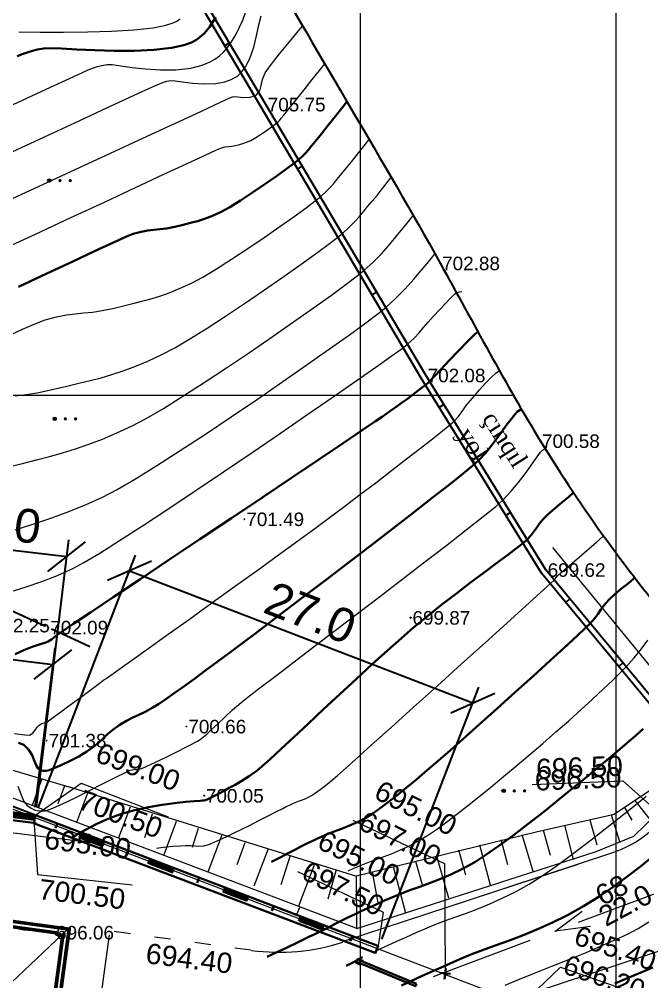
# Model space of a CAD drawing. Header units: feet. Extents: x 3381 to 1374491, y 675186 to 8751562.
# Drawn here: x 688409.2 to 688455.3, y 4376178.3 to 4376249.5 of the extents above; entities that cross this region are included whole.
import ezdxf

# ---------------------------------------------------------------- set-up
doc = ezdxf.new("R2010")
doc.units = ezdxf.units.FT
doc.header["$MEASUREMENT"] = 0
doc.header["$PDMODE"] = 34
doc.header["$PDSIZE"] = 0.01
for name, pattern in [('ACAD_ISO03W100', [30, 12, -18]), ('DASHEDX2', [38.1, 25.4, -12.7]), ('DUZ', [0])]:
    doc.linetypes.add(name, pattern=pattern)
doc.layers.get('0').update_dxf_attribs({"linetype": 'CONTINUOUS'})
doc.layers.get('Defpoints').update_dxf_attribs({"linetype": 'CONTINUOUS'})
for name, color, linetype in [('0_Point_Height', 2, 'CONTINUOUS'), ('0_Point_Point', 7, 'CONTINUOUS'), ('col bitkisi', 7, 'CONTINUOUS'), ('Lep-Stolb', 7, 'CONTINUOUS'), ('Yazilar', 7, 'CONTINUOUS')]:
    doc.layers.add(name, color=color, linetype=linetype)
for name, color, linetype, lineweight in [('ANA HORIZONTAL', 24, 'CONTINUOUS', 30), ('das tikili', 5, 'CONTINUOUS', 0), ('HORIZANTAL', 24, 'CONTINUOUS', 13), ('km setka', 170, 'CONTINUOUS', 15)]:
    doc.layers.add(name, color=color, linetype=linetype, lineweight=lineweight)
doc.styles.get("Standard").update_dxf_attribs({"font": 'arial.ttf', "height": 2.5})
doc.dimstyles.new('ISO-25', dxfattribs={"dimtxt": 2.5, "dimasz": 2.5, "dimexe": 1.25, "dimexo": 0.625, "dimtad": 1, "dimtxsty": 'Standard', "dimblk": 'OBLIQUE', "dimcen": 2.5, "dimadec": 0, "dimazin": 0, "dimtfac": 1, "dimtmove": 0, "dimatfit": 3, "dimldrblk": 'OBLIQUE', "dimfxl": 1, "dimarcsym": 0})
pattern_1 = [(90, (3257.312, 90.9465), (-2.121320343, 2.121320343), [0.5625, -3.680140689]), (45, (3257.312, 90.9465), (-2.1213203436, 2.1213203436), [0.5625, -2.4375]), (135, (3257.312, 90.9465), (-2.1213203436, -2.1213203436), [0.5625, -2.4375])]

# ---------------------------------------------------------------- blocks, each defined once
blk = doc.blocks.new('_Oblique')
at = {"color": 0, "linetype": 'ByBlock', "lineweight": -2}
blk.add_line((-0.5, -0.5), (0.5, 0.5), dxfattribs=at)
blk = doc.blocks.new('*D121')
at = {"color": 0, "lineweight": -2, "transparency": 16777216}
for p, q in [((688371.556, 4376196.061), (688373.028, 4376207.86)), ((688372.873, 4376206.619), (688411.711, 4376201.772)), ((688410.393, 4376191.214), (688411.866, 4376203.013))]:
    blk.add_line(p, q, dxfattribs=at)
at = {"layer": 'Defpoints', "color": 0, "lineweight": 13, "transparency": 16777216}
for p in [(688411.711, 4376201.772), (688371.478, 4376195.441), (688410.316, 4376190.594)]:
    blk.add_point(p, dxfattribs=at)
at = {"color": 0, "lineweight": -2, "transparency": 16777216, "xscale": 2.5, "yscale": 2.5, "zscale": 2.5}
for p, rotation in [((688372.873, 4376206.619), 172.8858841725104), ((688411.711, 4376201.772), 352.8858841725104)]:
    blk.add_blockref('_Oblique', p, dxfattribs=dict(at, rotation=rotation))
at = {"color": 0, "lineweight": 18, "transparency": 16777216, "insert": (688392.528, 4376206.084), "char_height": 2.5, "width": 9.70074, "attachment_point": 5, "rotation": 352.88588}
blk.add_mtext('{\\fArial|b0|i0|c238|p34;39.0}', dxfattribs=at)
blk = doc.blocks.new('*D143')
at = {"color": 0, "lineweight": -2, "transparency": 16777216}
for p, q in [((688401.378, 4376192.349), (688403.749, 4376212.08)), ((688403.6, 4376210.839), (688412.723, 4376209.743)), ((688410.5, 4376191.253), (688412.872, 4376210.984))]:
    blk.add_line(p, q, dxfattribs=at)
at = {"layer": 'Defpoints', "color": 0, "lineweight": 13, "transparency": 16777216}
for p in [(688412.723, 4376209.743), (688401.303, 4376191.728), (688410.426, 4376190.632)]:
    blk.add_point(p, dxfattribs=at)
at = {"color": 0, "lineweight": -2, "transparency": 16777216, "xscale": 2.5, "yscale": 2.5, "zscale": 2.5}
for p, rotation in [((688403.6, 4376210.839), 173.1467360086245), ((688412.723, 4376209.743), 353.1467360086245)]:
    blk.add_blockref('_Oblique', p, dxfattribs=dict(at, rotation=rotation))
at = {"color": 0, "lineweight": 13, "transparency": 16777216, "insert": (688408.388, 4376212.179), "char_height": 2.5, "width": 8.99898, "attachment_point": 5, "rotation": 353.14674}
blk.add_mtext('{\\fArial|b0|i0|c238|p34;9.0}', dxfattribs=at)
blk = doc.blocks.new('*D144')
at = {"color": 0, "lineweight": -2, "transparency": 16777216}
for p, q in [((688410.643, 4376191.226), (688417.813, 4376209.855)), ((688417.364, 4376208.689), (688442.725, 4376198.928)), ((688436.004, 4376181.466), (688443.174, 4376200.095))]:
    blk.add_line(p, q, dxfattribs=at)
at = {"layer": 'Defpoints', "color": 0, "lineweight": 13, "transparency": 16777216}
for p in [(688442.725, 4376198.928), (688410.419, 4376190.643), (688435.78, 4376180.883)]:
    blk.add_point(p, dxfattribs=at)
at = {"color": 0, "lineweight": -2, "transparency": 16777216, "xscale": 2.5, "yscale": 2.5, "zscale": 2.5}
for p, rotation in [((688417.364, 4376208.689), 158.949934295339), ((688442.725, 4376198.928), 338.949934295339)]:
    blk.add_blockref('_Oblique', p, dxfattribs=dict(at, rotation=rotation))
at = {"color": 0, "lineweight": 13, "transparency": 16777216, "insert": (688430.727, 4376205.583), "char_height": 2.5, "attachment_point": 5, "rotation": 338.94993}
blk.add_mtext('{\\fArial|b0|i0|c238|p34;27.0}', dxfattribs=at)

msp = doc.modelspace()

# ---------------------------------------------------------------- hatches: boundary and pattern name
at = {"lineweight": 25}
h = msp.add_hatch(dxfattribs=at)
h.set_pattern_fill('GRASS', color=3, scale=3)
h.set_pattern_definition(pattern_1)
h.paths.add_polyline_path([(688371.28, 4376194.027), (688413.333, 4376189.115), (688376.066, 4376203.377)])
h = msp.add_hatch(dxfattribs=at)
h.set_pattern_fill('GRASS', color=3, scale=3)
h.set_pattern_definition(pattern_1)
edge = h.paths.add_edge_path()
edge.add_line((688370.972, 4376192.883), (688367.226, 4376165.768))
edge.add_line((688367.226, 4376165.768), (688359.104, 4376166.921))
edge.add_line((688359.104, 4376166.921), (688358.29, 4376161.279))
edge.add_line((688358.29, 4376161.279), (688362.942, 4376160.608))
edge.add_line((688362.942, 4376160.608), (688362.215, 4376155.225))
edge.add_line((688362.215, 4376155.225), (688353.842, 4376156.356))
edge.add_line((688353.842, 4376156.356), (688351.701, 4376140.499))
edge.add_line((688351.701, 4376140.499), (688359.028, 4376139.51))
edge.add_line((688359.028, 4376139.51), (688358.806, 4376137.856))
edge.add_line((688358.806, 4376137.856), (688358.641, 4376136.621))
edge.add_line((688358.641, 4376136.621), (688357.393, 4376127.305))
edge.add_line((688357.393, 4376127.305), (688368.113, 4376125.761))
edge.add_line((688368.113, 4376125.761), (688394.743, 4376122.168))
edge.add_line((688394.743, 4376122.168), (688395.155, 4376125.278))
edge.add_line((688395.155, 4376125.278), (688409.007, 4376123.44))
edge.add_line((688409.007, 4376123.44), (688408.727, 4376121.332))
edge.add_line((688408.727, 4376121.332), (688414.083, 4376120.622))
edge.add_line((688414.083, 4376120.622), (688414.377, 4376122.798))
edge.add_line((688414.377, 4376122.798), (688413.97, 4376122.781))
edge.add_line((688413.97, 4376122.781), (688414.32, 4376125.417))
edge.add_arc((688424.582, 4376125.239), 10.263, 114.23947, 179.00955, ccw=False)
edge.add_line((688420.368, 4376134.598), (688421.162, 4376134.291))
edge.add_line((688421.162, 4376134.291), (688420.81, 4376131.194))
edge.add_line((688420.81, 4376131.194), (688424.134, 4376130.754))
edge.add_line((688424.134, 4376130.754), (688424.539, 4376133.816))
edge.add_line((688424.539, 4376133.816), (688427.07, 4376133.481))
edge.add_line((688427.07, 4376133.481), (688426.677, 4376130.407))
edge.add_line((688426.677, 4376130.407), (688429.987, 4376129.881))
edge.add_line((688429.987, 4376129.881), (688430.614, 4376133.375))
edge.add_line((688430.614, 4376133.375), (688420.865, 4376134.802))
edge.add_arc((688424.412, 4376125.452), 10, 87.49935, 110.7786, ccw=False)
edge.add_line((688424.849, 4376135.442), (688438.494, 4376133.599))
edge.add_line((688438.494, 4376133.599), (688439.147, 4376140.979))
edge.add_line((688439.147, 4376140.979), (688431.877, 4376141.985))
edge.add_line((688431.877, 4376141.985), (688434.289, 4376160.605))
edge.add_line((688434.289, 4376160.605), (688435.87, 4376160.814))
edge.add_line((688435.87, 4376160.814), (688435.274, 4376155.725))
edge.add_line((688435.274, 4376155.725), (688440.454, 4376155.015))
edge.add_line((688440.454, 4376155.015), (688440.103, 4376152.454))
edge.add_line((688440.103, 4376152.454), (688435, 4376153.153))
edge.add_line((688435, 4376153.153), (688434.389, 4376147.785))
edge.add_line((688434.389, 4376147.785), (688439.478, 4376147.068))
edge.add_line((688439.478, 4376147.068), (688439.698, 4376147.068))
edge.add_line((688439.698, 4376147.068), (688440.947, 4376155.512))
edge.add_line((688440.947, 4376155.512), (688441.648, 4376160.251))
edge.add_line((688441.648, 4376160.251), (688436.056, 4376161.23))
edge.add_line((688436.056, 4376161.23), (688434.389, 4376160.836))
edge.add_line((688434.389, 4376160.836), (688434.389, 4376161.792))
edge.add_arc((688437.47, 4376161.114), 3.155, 95.46152, 167.5925, ccw=False)
edge.add_line((688437.17, 4376164.255), (688450.499, 4376162.448))
edge.add_line((688450.499, 4376162.448), (688451.241, 4376167.695))
edge.add_line((688451.241, 4376167.695), (688437.876, 4376169.492))
edge.add_arc((688445.551, 4376167.813), 7.856, 132.71876, 167.65465, ccw=False)
edge.add_line((688440.221, 4376173.584), (688447.845, 4376170.651))
edge.add_line((688447.845, 4376170.651), (688449.599, 4376175.235))
edge.add_line((688449.599, 4376175.235), (688456.71, 4376172.514))
edge.add_line((688456.71, 4376172.514), (688433.781, 4376114.475))
edge.add_line((688433.781, 4376114.475), (688424.852, 4376091.873))
edge.add_line((688424.852, 4376091.873), (688333.257, 4376119.75))
edge.add_line((688333.257, 4376119.75), (688358.491, 4376169.045))
edge.add_line((688358.491, 4376169.045), (688370.795, 4376193.079))
edge.add_line((688370.795, 4376193.079), (688371.065, 4376193.572))
edge.add_line((688371.065, 4376193.572), (688370.972, 4376192.883))
at = {"lineweight": 30}
h = msp.add_hatch(dxfattribs=at)
h.set_pattern_fill('ANSI31', color=256, scale=0.3)
h.set_pattern_definition([(45, (3282.90083, 87.776032), (-0.0265165042945, 0.0265165042945), [])])
edge = h.paths.add_edge_path()
edge.add_line((688408.563, 4376190.879), (688410.358, 4376190.654))
edge.add_line((688410.358, 4376190.654), (688410.309, 4376190.267))
edge.add_line((688410.309, 4376190.267), (688408.519, 4376190.491))
edge.add_line((688408.519, 4376190.491), (688408.561, 4376190.869))
h = msp.add_hatch(dxfattribs=at)
h.set_pattern_fill('ANSI31', color=256, scale=0.3)
h.set_pattern_definition([(45, (3257.312002, 90.94647), (-0.0265165042945, 0.0265165042945), [])])
h.paths.add_polyline_path([(688413.662, 4376188.99), (688413.811, 4376189.358), (688415.49, 4376188.715), (688415.341, 4376188.347)])
h = msp.add_hatch(dxfattribs=at)
h.set_pattern_fill('ANSI31', color=256, scale=0.3)
h.set_pattern_definition([(45, (3262.428265, 88.988394), (-0.0265165042945, 0.0265165042945), [])])
h.paths.add_polyline_path([(688418.778, 4376187.031), (688418.927, 4376187.4), (688420.606, 4376186.757), (688420.457, 4376186.389)])
h = msp.add_hatch(dxfattribs=at)
h.set_pattern_fill('ANSI31', color=256, scale=0.3)
h.set_pattern_definition([(45, (3267.94165, 86.878332), (-0.0265165042945, 0.0265165042945), [])])
h.paths.add_polyline_path([(688424.292, 4376184.921), (688424.44, 4376185.29), (688426.119, 4376184.647), (688425.971, 4376184.279)])
h = msp.add_hatch(dxfattribs=at)
h.set_pattern_fill('ANSI31', color=256, scale=0.3)
h.set_pattern_definition([(45, (3273.51275, 84.746183), (-0.0265165042945, 0.0265165042945), [])])
h.paths.add_polyline_path([(688429.863, 4376182.789), (688430.012, 4376183.157), (688431.691, 4376182.515), (688431.542, 4376182.147)])
at = {"layer": 'col bitkisi', "ltscale": 1.5}
h = msp.add_hatch(color=256, dxfattribs=at)
edge = h.paths.add_edge_path()
edge.add_arc((688411.442, 4376237.541), 0.125, 0, 360)
h = msp.add_hatch(color=256, dxfattribs=at)
edge = h.paths.add_edge_path()
edge.add_arc((688412.225, 4376237.541), 0.125, 0, 360)
h = msp.add_hatch(color=256, dxfattribs=at)
edge = h.paths.add_edge_path()
edge.add_arc((688412.983, 4376237.541), 0.125, 0, 360)
h = msp.add_hatch(color=256, dxfattribs=at)
edge = h.paths.add_edge_path()
edge.add_arc((688411.837, 4376219.929), 0.125, 0, 360)
h = msp.add_hatch(color=256, dxfattribs=at)
edge = h.paths.add_edge_path()
edge.add_arc((688412.619, 4376219.929), 0.125, 0, 360)
h = msp.add_hatch(color=256, dxfattribs=at)
edge = h.paths.add_edge_path()
edge.add_arc((688413.378, 4376219.929), 0.125, 0, 360)
h = msp.add_hatch(color=256, dxfattribs=at)
edge = h.paths.add_edge_path()
edge.add_arc((688445.003, 4376192.427), 0.125, 0, 360)
h = msp.add_hatch(color=256, dxfattribs=at)
edge = h.paths.add_edge_path()
edge.add_arc((688445.785, 4376192.427), 0.125, 0, 360)
h = msp.add_hatch(color=256, dxfattribs=at)
edge = h.paths.add_edge_path()
edge.add_arc((688446.544, 4376192.427), 0.125, 0, 360)

# ---------------------------------------------------------------- linework, layer by layer
at = {"linetype": 'Continuous'}
for p, q in [((688424.746, 4376247.724), (688424.412, 4376247.503)), ((688430.118, 4376238.628), (688429.785, 4376238.407)), ((688435.614, 4376229.308), (688435.28, 4376229.087)), ((688440.571, 4376221), (688440.238, 4376220.779)), ((688445.504, 4376213), (688445.171, 4376212.779)), ((688449.89, 4376206.622), (688449.586, 4376206.362)), ((688453.809, 4376201.889), (688453.504, 4376201.63))]:
    msp.add_line(p, q, dxfattribs=at)
at = {"color": 8, "lineweight": 18}
msp.add_line((688372.18, 4376193.917, 686.5), (688415.555, 4376188.478, -687.5), dxfattribs=at)
at = {"color": 7, "lineweight": 18}
msp.add_line((688450.483, 4376186.998, 374.953), (688433.07, 4376181.263, 374.953), dxfattribs=at)
at = {"color": 7, "linetype": 'ACAD_ISO03W100', "lineweight": 18, "ltscale": 0.1}
msp.add_line((688426.344, 4376180.647, 374.953), (688415.619, 4376182.12, 374.953), dxfattribs=at)
at = {"color": 7, "lineweight": 30}
msp.add_line((688435.739, 4376180.968, 798.542), (688435.521, 4376180.409, 798.542), dxfattribs=at)
at = {"color": 51, "lineweight": 13, "true_color": 0xf8f6b0}
msp.add_lwpolyline([(688453.292, 4376336.236), (688453.292, 4376044.325)], dxfattribs=at)
at = {"linetype": 'Continuous', "elevation": 697.485}
for points in [[(688456.706, 4376198.389), (688448.115, 4376208.766), (688439.247, 4376223.147), (688427.438, 4376243.173), (688417.416, 4376260.115), (688406.289, 4376278.251), (688393.944, 4376298.798)], [(688456.426, 4376198.1), (688447.789, 4376208.533), (688438.905, 4376222.941), (688427.094, 4376242.97), (688417.074, 4376259.909), (688405.947, 4376278.044), (688393.601, 4376298.592)]]:
    msp.add_lwpolyline(points, dxfattribs=at)
at = {"color": 7, "lineweight": 18}
for points, elevation in [([(688448.603, 4376210.419), (688456.732, 4376200.519, -0.527044), (688453.052, 4376187.844), (688440.132, 4376183.589)], 374.953), ([(688488.284, 4376162.772), (688474.405, 4376179.739, 0.310246), (688463.537, 4376182.906), (688443.263, 4376176.23, 0.287294), (688437.836, 4376169.697), (688437.809, 4376169.496)], 690.5)]:
    msp.add_lwpolyline(points, format="xyb", dxfattribs=dict(at, elevation=elevation))
at = {"color": 7, "lineweight": 25}
msp.add_lwpolyline([(688444.855, 4376177.475), (688457.23, 4376172.739), (688425.088, 4376091.379), (688332.683, 4376119.503), (688375.874, 4376203.875), (688435.714, 4376180.976)], dxfattribs=at)
at = {"color": 1, "lineweight": 0}
msp.add_lwpolyline([(688332.97, 4376119.628), (688375.97, 4376203.628), (688456.97, 4376172.628), (688424.97, 4376091.628)], close=True, dxfattribs=at)
at = {"color": 7, "lineweight": 18}
for points in [[(688375.972, 4376203.671), (688412.884, 4376192.72)], [(688434.158, 4376182.257), (688383.786, 4376201.35)], [(688434.108, 4376186.137), (688447.413, 4376189.405), (688453.169, 4376190.716), (688455.843, 4376192.498), (688457.329, 4376199.759)], [(688434.158, 4376182.257), (688451.845, 4376187.938), (688454.614, 4376189.07), (688456.394, 4376190.813), (688457.494, 4376192.565), (688457.889, 4376194.164), (688457.961, 4376195.619), (688457.329, 4376199.759)], [(688410.881, 4376193.33), (688410.16, 4376191.359)], [(688410.368, 4376190.615), (688413.784, 4376192.999), (688420.214, 4376190.518)], [(688412.562, 4376192.805), (688412.071, 4376191.475)], [(688412.839, 4376192.751), (688434.123, 4376186.134)], [(688447.113, 4376192.907), (688453.799, 4376193.182), (688461.244, 4376186.569)], [(688414.264, 4376192.261), (688413.458, 4376190.08)], [(688415.888, 4376191.766), (688415.421, 4376190.514)], [(688454.683, 4376191.711), (688455.805, 4376190.321)], [(688417.416, 4376191.224), (688416.557, 4376188.965)], [(688419.027, 4376190.715), (688418.481, 4376188.96)], [(688452.93, 4376190.664), (688453.575, 4376188.61)], [(688453.935, 4376191.193), (688454.475, 4376190.259)], [(688410.293, 4376190.285), (688410.574, 4376186.252), (688417.553, 4376185.485)], [(688420.799, 4376190.154), (688419.904, 4376187.706)], [(688433.857, 4376190.254), (688440.64, 4376187.067), (688440.678, 4376178.995)], [(688449.486, 4376189.903), (688450.126, 4376187.35)], [(688451.37, 4376190.28), (688451.88, 4376188.448)], [(688422.423, 4376189.659), (688421.995, 4376188.24)], [(688424.214, 4376189.223), (688423.155, 4376186.428)], [(688446.34, 4376189.208), (688447.181, 4376186.432)], [(688447.926, 4376189.519), (688448.436, 4376187.687)], [(688425.887, 4376188.592), (688425.28, 4376186.959)], [(688443.227, 4376188.447), (688444.012, 4376185.48)], [(688444.78, 4376188.824), (688445.29, 4376186.992)], [(688427.597, 4376188.153), (688426.551, 4376185.394)], [(688441.667, 4376188.063), (688442.177, 4376186.23)], [(688429.221, 4376187.658), (688428.549, 4376185.496)], [(688431.049, 4376187.09), (688429.838, 4376183.895)], [(688438.488, 4376187.236), (688438.998, 4376185.403)], [(688440.048, 4376187.619), (688440.924, 4376184.528)], [(688429.761, 4376186.463), (688436.11, 4376183.456), (688435.742, 4376180.975)], [(688432.627, 4376186.599), (688432.001, 4376184.432)], [(688435.278, 4376186.448), (688435.698, 4376184.163)], [(688436.838, 4376186.832), (688437.742, 4376183.42)], [(688434.158, 4376182.257), (688434.123, 4376186.134)], [(688429.678, 4376183.203), (688429.952, 4376183.803)], [(688400.358, 4376178.399), (688407.689, 4376177.388), (688412.854, 4376182.267)], [(688445.788, 4376176.113), (688449.204, 4376179.388), (688455.148, 4376177.332)]]:
    msp.add_lwpolyline(points, dxfattribs=at)
at = {"color": 7, "lineweight": 30, "elevation": 701.242}
for points in [[(688371.519, 4376195.47), (688410.415, 4376190.644)], [(688371.785, 4376194.831), (688410.465, 4376190.045)], [(688410.415, 4376190.644), (688435.714, 4376180.976)]]:
    msp.add_lwpolyline(points, dxfattribs=at)
at = {"color": 7, "lineweight": 30}
for points in [[(688410.347, 4376190.658), (688410.315, 4376190.273)], [(688410.281, 4376190.051), (688435.521, 4376180.451)], [(688410.378, 4376190.56), (688410.346, 4376190.175)], [(688412.053, 4376190.037), (688411.903, 4376189.665)], [(688413.812, 4376189.361), (688413.659, 4376188.981)], [(688413.662, 4376188.99), (688413.811, 4376189.358), (688415.49, 4376188.715), (688415.341, 4376188.347), (688413.662, 4376188.99)], [(688413.844, 4376189.263), (688413.69, 4376188.883)], [(688415.477, 4376188.685), (688415.327, 4376188.312)], [(688417.237, 4376188.009), (688417.083, 4376187.628)], [(688418.888, 4376187.409), (688418.738, 4376187.036)], [(688420.648, 4376186.733), (688420.494, 4376186.353)], [(688422.517, 4376186.017), (688422.367, 4376185.644)], [(688424.434, 4376185.3), (688424.28, 4376184.92)], [(688426.125, 4376184.648), (688425.974, 4376184.276)], [(688428.017, 4376183.921), (688427.876, 4376183.551)], [(688430.01, 4376183.161), (688429.86, 4376182.789)], [(688431.7, 4376182.519), (688431.546, 4376182.139)], [(688433.801, 4376181.699), (688433.651, 4376181.327)], [(688440.74, 4376179.288), (688440.633, 4376178.508)], [(688440.286, 4376178.989), (688441.081, 4376178.898)]]:
    msp.add_lwpolyline(points, dxfattribs=at)
at = {"color": 7, "linetype": 'DASHEDX2', "lineweight": 18, "ltscale": 0.3}
msp.add_lwpolyline([(688468.346, 4376189.389), (688425.628, 4376173.38)], dxfattribs=at)
at = {"color": 7, "lineweight": 50}
msp.add_lwpolyline([(688386.078, 4376187.092), (688386.132, 4376187.488), (688387.367, 4376187.32), (688387.15, 4376185.735), (688412.911, 4376182.217), (688412.045, 4376175.875), (688411.649, 4376175.93), (688411.541, 4376175.137), (688411.143, 4376175.181), (688411.32, 4376176.479), (688411.716, 4376176.425), (688412.447, 4376181.775), (688411.952, 4376181.843), (688411.965, 4376181.942), (688386.7, 4376185.392), (688386.903, 4376186.879), (688386.804, 4376186.892), (688386.817, 4376186.991), (688386.078, 4376187.092)], dxfattribs=at)
at = {"color": 7, "lineweight": 18, "elevation": 697}
for points in [[(688448.78, 4376182.046), (688450.795, 4376183.537)], [(688448.819, 4376182.072), (688451.423, 4376182.433)]]:
    msp.add_lwpolyline(points, dxfattribs=at)
at = {"color": 7, "lineweight": 18}
msp.add_lwpolyline([(688369.972, 4376140.653), (688404.557, 4376135.825, 0.415088), (688410.202, 4376140.1), (688415.895, 4376181.791)], format="xyb", dxfattribs=at)
at = {"color": 7, "linetype": 'DUZ', "lineweight": 30}
msp.add_lwpolyline([(688434.57, 4376179.805), (688434.598, 4376179.873), (688434.239, 4376180.021), (688434.116, 4376179.722), (688434.475, 4376179.575), (688434.501, 4376179.639)], dxfattribs=at)
msp.add_lwpolyline([(688438.556, 4376178.161), (688438.487, 4376177.993), (688434.33, 4376179.717), (688434.399, 4376179.885)], close=True, dxfattribs=at)
at = {"color": 51, "lineweight": 13, "true_color": 0xf8f6b0}
msp.add_circle((688448.805, 4376201.629), 699.09, dxfattribs=at)
at = {"color": 7, "lineweight": 18}
msp.add_arc((688428.417, 4376195.5, 374.953), 15, 262.20897, 288.2269, dxfattribs=at)
at = {"linetype": 'Continuous'}
msp.add_open_spline([(688384.942, 4376325.598), (688386.763, 4376322.128), (688393.069, 4376310.11), (688402.966, 4376292.128), (688416.961, 4376272.864), (688427.732, 4376252.666), (688438.695, 4376234.78), (688447.823, 4376217.377), (688461.238, 4376198.856), (688477.838, 4376184.567), (688489.373, 4376169.73), (688497.303, 4376159.248), (688508.621, 4376147.329), (688516.87, 4376136.637), (688521.314, 4376130.877)], degree=3, knots=[0, 0, 0, 0, 11.75951, 40.72321, 61.46233, 83.054979, 109.290717, 124.392744, 141.962718, 177.533008, 189.558821, 198.276488, 216.955448, 238.768866, 238.768866, 238.768866, 238.768866], dxfattribs=at)
at = {"layer": '0_Point_Point'}
for p in [(688427.438, 4376243.173, 705.752), (688440.319, 4376231.431, 702.877), (688439.247, 4376223.147, 702.08), (688447.695, 4376218.292, 700.584), (688425.853, 4376212.518, 701.493), (688448.115, 4376208.766, 699.617), (688438.129, 4376205.231, 699.872), (688411.374, 4376204.511, 702.087), (688421.572, 4376197.195, 700.658), (688411.252, 4376196.154, 701.383), (688417.503, 4376194.43, 700.574), (688422.87, 4376192.077, 700.055), (688411.808, 4376181.958)]:
    msp.add_point(p, dxfattribs=at)
at = {"layer": 'ANA HORIZONTAL', "color": 32, "lineweight": 30}
for points, elevation in [([(688409.063, 4376246.75), (688409.508, 4376246.914), (688409.865, 4376247.04), (688410.195, 4376247.141), (688410.562, 4376247.228), (688411.025, 4376247.316), (688411.501, 4376247.33), (688412.341, 4376247.296), (688413.464, 4376247.237), (688414.789, 4376247.174), (688416.234, 4376247.132), (688417.717, 4376247.132), (688419.157, 4376247.197), (688420.473, 4376247.35), (688421.381, 4376247.552), (688421.951, 4376247.756), (688422.268, 4376247.921), (688422.406, 4376248.012), (688422.566, 4376248.135), (688422.868, 4376248.411), (688423.278, 4376248.889), (688423.748, 4376249.62)], 707.5), ([(688409.154, 4376229.682), (688411.25, 4376230.671), (688413.164, 4376231.571), (688414.827, 4376232.349), (688416.172, 4376232.97), (688417.133, 4376233.401), (688417.643, 4376233.605), (688418.23, 4376233.761), (688418.719, 4376233.848), (688419.161, 4376233.897), (688419.604, 4376233.94), (688420.101, 4376234.008), (688420.7, 4376234.134), (688421.319, 4376234.281), (688421.867, 4376234.412), (688422.385, 4376234.55), (688422.91, 4376234.718), (688423.483, 4376234.941), (688424.142, 4376235.24), (688424.779, 4376235.587), (688425.573, 4376236.075), (688426.455, 4376236.651), (688427.36, 4376237.265), (688428.219, 4376237.866), (688428.967, 4376238.401), (688429.535, 4376238.82), (688429.857, 4376239.072), (688430.146, 4376239.336), (688430.356, 4376239.561), (688430.554, 4376239.798), (688430.807, 4376240.102), (688431.101, 4376240.457), (688431.535, 4376240.996), (688432.046, 4376241.637), (688432.571, 4376242.3), (688433.048, 4376242.902), (688433.414, 4376243.362)], 705), ([(688408.912, 4376202.542), (688409.551, 4376202.838), (688410.162, 4376203.07), (688410.698, 4376203.247), (688411.112, 4376203.38), (688411.359, 4376203.478), (688411.59, 4376203.628), (688411.762, 4376203.767), (688411.982, 4376203.936), (688412.325, 4376204.167), (688413.188, 4376204.747), (688414.493, 4376205.623), (688416.161, 4376206.742), (688418.114, 4376208.052), (688420.273, 4376209.5), (688422.56, 4376211.033), (688424.896, 4376212.6), (688427.201, 4376214.147), (688429.399, 4376215.622), (688431.41, 4376216.972), (688433.156, 4376218.144), (688434.557, 4376219.087), (688435.536, 4376219.747), (688436.014, 4376220.072), (688436.578, 4376220.468), (688437.071, 4376220.819), (688437.505, 4376221.134), (688437.895, 4376221.421), (688438.253, 4376221.687), (688438.687, 4376222.015), (688439.086, 4376222.321), (688439.388, 4376222.558), (688439.535, 4376222.68), (688439.619, 4376222.782), (688439.699, 4376222.888), (688439.891, 4376223.095), (688440.348, 4376223.584), (688440.97, 4376224.244), (688441.66, 4376224.966), (688442.318, 4376225.641), (688442.844, 4376226.157), (688443.096, 4376226.369)], 702), ([(688409.152, 4376195.981), (688409.562, 4376195.841), (688409.913, 4376195.493), (688410.166, 4376195.064), (688410.348, 4376194.632), (688410.487, 4376194.277), (688410.608, 4376194.078), (688410.795, 4376193.957), (688410.98, 4376193.903), (688411.203, 4376193.901), (688411.436, 4376193.964), (688411.844, 4376194.121), (688412.375, 4376194.355), (688412.981, 4376194.647), (688413.61, 4376194.981), (688414.212, 4376195.338), (688414.712, 4376195.686), (688415.103, 4376196.012), (688415.437, 4376196.325), (688415.762, 4376196.635), (688416.128, 4376196.951), (688416.587, 4376197.283), (688417.146, 4376197.619), (688417.613, 4376197.849), (688418.052, 4376198.04), (688418.526, 4376198.262), (688419.096, 4376198.584), (688419.51, 4376198.85), (688420.035, 4376199.206), (688420.658, 4376199.643), (688421.369, 4376200.151), (688422.155, 4376200.722), (688423.005, 4376201.344), (688423.907, 4376202.011), (688424.851, 4376202.711), (688425.823, 4376203.437), (688426.605, 4376204.024), (688427.652, 4376204.815), (688428.917, 4376205.775), (688430.35, 4376206.865), (688431.902, 4376208.049), (688433.524, 4376209.29), (688435.167, 4376210.551), (688436.781, 4376211.795), (688438.319, 4376212.986), (688439.731, 4376214.085), (688440.967, 4376215.058), (688441.98, 4376215.866), (688442.719, 4376216.473), (688443.136, 4376216.841), (688443.658, 4376217.4), (688444.111, 4376217.952), (688444.501, 4376218.476), (688444.833, 4376218.948), (688445.113, 4376219.344), (688445.346, 4376219.642), (688445.607, 4376219.967), (688445.808, 4376220.232), (688446.031, 4376220.461), (688446.314, 4376220.647)], 701), ([(688413.043, 4376188.948), (688413.322, 4376189.108), (688414.101, 4376189.548), (688414.944, 4376189.989), (688415.838, 4376190.397), (688416.772, 4376190.739), (688417.755, 4376191.009), (688418.769, 4376191.226), (688419.766, 4376191.396), (688420.694, 4376191.523), (688421.505, 4376191.613), (688422.149, 4376191.672), (688422.575, 4376191.703), (688422.734, 4376191.713), (688422.802, 4376191.711), (688422.869, 4376191.711), (688422.963, 4376191.747), (688423.091, 4376191.804), (688423.24, 4376191.875), (688423.542, 4376192.021), (688423.934, 4376192.22), (688424.352, 4376192.444), (688424.719, 4376192.644), (688425.156, 4376192.882), (688425.653, 4376193.169), (688426.2, 4376193.516), (688426.788, 4376193.933), (688427.164, 4376194.247), (688427.764, 4376194.785), (688428.553, 4376195.512), (688429.496, 4376196.391), (688430.557, 4376197.384), (688431.702, 4376198.457), (688432.895, 4376199.572), (688434.101, 4376200.693), (688435.285, 4376201.784), (688436.411, 4376202.808), (688437.444, 4376203.728), (688438.35, 4376204.509), (688439.374, 4376205.354), (688440.437, 4376206.199), (688441.509, 4376207.029), (688442.559, 4376207.827), (688443.558, 4376208.576), (688444.475, 4376209.259), (688445.282, 4376209.86), (688445.947, 4376210.362), (688446.442, 4376210.749), (688446.736, 4376211.002), (688447.041, 4376211.335), (688447.256, 4376211.625), (688447.441, 4376211.901), (688447.653, 4376212.196), (688447.949, 4376212.539), (688448.325, 4376212.902), (688448.81, 4376213.328), (688449.328, 4376213.766), (688449.805, 4376214.165), (688450.164, 4376214.474)], 700), ([(688427.842, 4376187.189), (688428.489, 4376187.514), (688429.085, 4376187.824), (688429.613, 4376188.104), (688430.071, 4376188.344), (688430.456, 4376188.538), (688430.899, 4376188.748), (688431.246, 4376188.907), (688431.595, 4376189.061), (688432.043, 4376189.258), (688432.415, 4376189.408), (688432.822, 4376189.555), (688433.266, 4376189.716), (688433.746, 4376189.907), (688434.262, 4376190.144), (688434.816, 4376190.444), (688435.326, 4376190.764), (688435.876, 4376191.148), (688436.47, 4376191.593), (688437.112, 4376192.097), (688437.805, 4376192.659), (688438.554, 4376193.278), (688439.361, 4376193.951), (688439.995, 4376194.493), (688440.884, 4376195.272), (688441.971, 4376196.234), (688443.2, 4376197.331), (688444.515, 4376198.51), (688445.859, 4376199.721), (688447.176, 4376200.913), (688448.411, 4376202.036), (688449.506, 4376203.037), (688450.405, 4376203.866), (688451.053, 4376204.473), (688451.393, 4376204.807), (688451.728, 4376205.195), (688451.97, 4376205.526), (688452.182, 4376205.837), (688452.425, 4376206.167), (688452.761, 4376206.554), (688453.212, 4376206.977), (688453.713, 4376207.383), (688454.198, 4376207.762), (688454.601, 4376208.106), (688454.677, 4376208.195)], 699), ([(688427.527, 4376180.165), (688427.926, 4376180.347), (688428.965, 4376180.834), (688429.879, 4376181.273), (688430.613, 4376181.629), (688431.11, 4376181.866), (688431.67, 4376182.135), (688432.109, 4376182.361), (688432.506, 4376182.574), (688432.943, 4376182.803), (688433.5, 4376183.079), (688434.02, 4376183.326), (688434.523, 4376183.56), (688435.036, 4376183.794), (688435.587, 4376184.041), (688436.201, 4376184.314), (688436.907, 4376184.625), (688437.498, 4376184.868), (688438.132, 4376185.103), (688438.81, 4376185.345), (688439.531, 4376185.608), (688440.296, 4376185.908), (688441.106, 4376186.258), (688441.961, 4376186.675), (688442.86, 4376187.171), (688443.681, 4376187.69), (688444.639, 4376188.358), (688445.698, 4376189.137), (688446.816, 4376189.993), (688447.957, 4376190.889), (688449.08, 4376191.788), (688450.146, 4376192.655), (688451.117, 4376193.453), (688451.953, 4376194.146), (688452.616, 4376194.699), (688453.386, 4376195.346), (688454.09, 4376195.947), (688454.731, 4376196.506), (688455.31, 4376197.026)], 698), ([(688437.452, 4376178.045), (688438.136, 4376178.359), (688438.936, 4376178.724), (688439.826, 4376179.127), (688440.78, 4376179.554), (688441.77, 4376179.992), (688442.579, 4376180.328), (688443.449, 4376180.657), (688444.376, 4376180.993), (688445.355, 4376181.349), (688446.383, 4376181.739), (688447.456, 4376182.176), (688448.57, 4376182.672), (688449.721, 4376183.242), (688450.904, 4376183.898), (688451.985, 4376184.569), (688453.057, 4376185.301), (688454.106, 4376186.069), (688455.113, 4376186.849), (688456.062, 4376187.617)], 697), ([(688453.205, 4376178.182), (688454.662, 4376178.801), (688456.009, 4376179.374)], 696)]:
    msp.add_lwpolyline(points, dxfattribs=dict(at, elevation=elevation))
at = {"layer": 'ANA HORIZONTAL', "color": 16, "lineweight": 30, "elevation": 697.5}
msp.add_lwpolyline([(688433.361, 4376179.5), (688433.561, 4376179.596), (688433.912, 4376179.776), (688434.229, 4376179.946), (688434.578, 4376180.13)], dxfattribs=at)
at = {"layer": 'col bitkisi', "lineweight": 13, "ltscale": 1.5}
for centre in [(688411.442, 4376237.541), (688411.837, 4376219.929), (688445.003, 4376192.427)]:
    msp.add_circle(centre, 0.125, dxfattribs=at)
at = {"layer": 'das tikili', "color": 32, "lineweight": 9}
msp.add_lwpolyline([(688385.514, 4376185.996), (688411.776, 4376181.978)], dxfattribs=at)
at = {"layer": 'HORIZANTAL', "color": 32, "linetype": 'Continuous', "lineweight": 13}
for points, elevation in [([(688407.736, 4376242.692), (688409.771, 4376243.635), (688411.533, 4376244.452), (688412.936, 4376245.1), (688413.894, 4376245.539), (688414.319, 4376245.727), (688414.705, 4376245.869), (688415.009, 4376245.972), (688415.319, 4376246.053), (688415.72, 4376246.131), (688416.084, 4376246.118), (688416.716, 4376246.032), (688417.559, 4376245.911), (688418.555, 4376245.794), (688419.648, 4376245.72), (688420.781, 4376245.728), (688421.896, 4376245.856), (688422.737, 4376246.071), (688423.319, 4376246.311), (688423.677, 4376246.513), (688423.845, 4376246.628), (688424.007, 4376246.753), (688424.315, 4376247.036), (688424.736, 4376247.534), (688425.226, 4376248.306), (688425.732, 4376249.388), (688426.13, 4376250.526)], 707), ([(688408.702, 4376239.67), (688411.094, 4376240.777), (688413.328, 4376241.812), (688415.33, 4376242.741), (688417.028, 4376243.529), (688418.349, 4376244.142), (688419.223, 4376244.545), (688419.575, 4376244.704), (688419.87, 4376244.811), (688420.109, 4376244.884), (688420.415, 4376244.946), (688420.726, 4376244.927), (688421.287, 4376244.846), (688422.025, 4376244.753), (688422.866, 4376244.697), (688423.738, 4376244.727), (688424.409, 4376244.847), (688424.873, 4376245.008), (688425.154, 4376245.156), (688425.285, 4376245.244), (688425.408, 4376245.341), (688425.635, 4376245.561), (688425.928, 4376245.951), (688426.243, 4376246.556), (688426.538, 4376247.393), (688426.753, 4376248.25), (688426.921, 4376249.051), (688427.076, 4376249.721)], 706.5), ([(688407.86, 4376235.821), (688410.636, 4376237.1), (688413.359, 4376238.356), (688415.954, 4376239.558), (688418.351, 4376240.669), (688420.477, 4376241.657), (688422.26, 4376242.486), (688423.628, 4376243.122), (688424.509, 4376243.532), (688424.831, 4376243.681), (688424.969, 4376243.728), (688425.11, 4376243.761), (688425.339, 4376243.734), (688425.774, 4376243.684), (688426.28, 4376243.697), (688426.724, 4376243.86), (688426.979, 4376244.172), (688427.088, 4376244.561), (688427.179, 4376245.009), (688427.376, 4376245.498), (688427.62, 4376245.861), (688427.99, 4376246.346), (688428.441, 4376246.906), (688428.928, 4376247.496), (688429.407, 4376248.069), (688429.833, 4376248.58), (688430.162, 4376248.981)], 706), ([(688409.196, 4376248.532), (688410.765, 4376248.519), (688412.49, 4376248.514), (688414.278, 4376248.532), (688416.037, 4376248.584), (688417.677, 4376248.684), (688419.107, 4376248.844), (688420.037, 4376249.024), (688420.579, 4376249.194), (688420.856, 4376249.325), (688420.966, 4376249.396), (688421.103, 4376249.5)], 708), ([(688407.761, 4376232.364), (688410.417, 4376233.593), (688413.02, 4376234.801), (688415.505, 4376235.956), (688417.804, 4376237.027), (688419.85, 4376237.98), (688421.575, 4376238.782), (688422.912, 4376239.403), (688423.795, 4376239.809), (688424.156, 4376239.967), (688424.437, 4376240.036), (688424.664, 4376240.065), (688424.893, 4376240.089), (688425.18, 4376240.144), (688425.482, 4376240.216), (688425.745, 4376240.284), (688426.014, 4376240.374), (688426.334, 4376240.515), (688426.702, 4376240.725), (688427.17, 4376241.028), (688427.645, 4376241.356), (688428.035, 4376241.636), (688428.249, 4376241.799), (688428.371, 4376241.913), (688428.459, 4376242.014), (688428.567, 4376242.144), (688428.751, 4376242.37), (688429.14, 4376242.855), (688429.667, 4376243.514), (688430.263, 4376244.261), (688430.86, 4376245.01), (688431.391, 4376245.675), (688431.788, 4376246.171)], 705.5), ([(688408.194, 4376225.968), (688409.453, 4376226.552), (688410.45, 4376226.988), (688411.129, 4376227.243), (688411.979, 4376227.474), (688412.701, 4376227.615), (688413.346, 4376227.699), (688413.968, 4376227.758), (688414.619, 4376227.827), (688415.352, 4376227.938), (688416.22, 4376228.123), (688417.006, 4376228.312), (688417.717, 4376228.48), (688418.381, 4376228.642), (688419.025, 4376228.817), (688419.676, 4376229.02), (688420.363, 4376229.268), (688421.111, 4376229.578), (688421.951, 4376229.966), (688422.775, 4376230.407), (688423.78, 4376231.008), (688424.908, 4376231.726), (688426.103, 4376232.517), (688427.308, 4376233.337), (688428.464, 4376234.143), (688429.515, 4376234.89), (688430.404, 4376235.535), (688431.073, 4376236.035), (688431.465, 4376236.345), (688431.865, 4376236.705), (688432.165, 4376237.012), (688432.424, 4376237.31), (688432.699, 4376237.644), (688433.048, 4376238.06), (688433.399, 4376238.479), (688433.766, 4376238.932), (688434.131, 4376239.393), (688434.477, 4376239.834), (688434.786, 4376240.23), (688435.04, 4376240.552)], 704.5), ([(688408.922, 4376221.634), (688409.743, 4376221.73), (688410.665, 4376221.879), (688411.739, 4376222.113), (688412.723, 4376222.35), (688413.621, 4376222.561), (688414.459, 4376222.763), (688415.266, 4376222.972), (688416.066, 4376223.204), (688416.889, 4376223.476), (688417.761, 4376223.803), (688418.708, 4376224.203), (688419.759, 4376224.691), (688420.7, 4376225.188), (688421.827, 4376225.848), (688423.092, 4376226.635), (688424.449, 4376227.515), (688425.853, 4376228.451), (688427.256, 4376229.409), (688428.612, 4376230.352), (688429.876, 4376231.246), (688431, 4376232.055), (688431.938, 4376232.744), (688432.644, 4376233.277), (688433.073, 4376233.618), (688433.572, 4376234.07), (688433.991, 4376234.491), (688434.351, 4376234.891), (688434.673, 4376235.274), (688434.978, 4376235.647), (688435.288, 4376236.018), (688435.647, 4376236.446), (688435.961, 4376236.835), (688436.233, 4376237.184), (688436.467, 4376237.487), (688436.667, 4376237.742)], 704), ([(688408.399, 4376216.38), (688409.468, 4376216.638), (688410.483, 4376216.888), (688411.462, 4376217.142), (688412.423, 4376217.413), (688413.383, 4376217.711), (688414.36, 4376218.049), (688415.372, 4376218.438), (688416.435, 4376218.89), (688417.567, 4376219.417), (688418.602, 4376219.963), (688419.866, 4376220.701), (688421.31, 4376221.596), (688422.885, 4376222.608), (688424.539, 4376223.702), (688426.225, 4376224.839), (688427.89, 4376225.983), (688429.487, 4376227.096), (688430.964, 4376228.141), (688432.272, 4376229.08), (688433.36, 4376229.876), (688434.18, 4376230.493), (688434.681, 4376230.891), (688435.355, 4376231.509), (688435.965, 4376232.134), (688436.499, 4376232.73), (688436.945, 4376233.26), (688437.292, 4376233.688), (688437.528, 4376233.976), (688437.773, 4376234.269), (688437.98, 4376234.529), (688438.152, 4376234.751), (688438.293, 4376234.932)], 703.5), ([(688408.919, 4376211.726), (688410.232, 4376212.136), (688411.56, 4376212.585), (688412.877, 4376213.069), (688414.157, 4376213.588), (688415.376, 4376214.142), (688416.455, 4376214.713), (688417.805, 4376215.501), (688419.375, 4376216.469), (688421.112, 4376217.58), (688422.964, 4376218.795), (688424.881, 4376220.077), (688426.809, 4376221.387), (688428.697, 4376222.687), (688430.494, 4376223.94), (688432.147, 4376225.107), (688433.605, 4376226.152), (688434.816, 4376227.034), (688435.728, 4376227.718), (688436.288, 4376228.165), (688437.02, 4376228.833), (688437.721, 4376229.545), (688438.363, 4376230.247), (688438.918, 4376230.888), (688439.357, 4376231.418), (688439.65, 4376231.783), (688439.768, 4376231.933), (688439.854, 4376232.039), (688439.919, 4376232.122)], 703), ([(688408.616, 4376207.177), (688409.724, 4376207.515), (688410.881, 4376207.909), (688412.047, 4376208.36), (688413.184, 4376208.868), (688414, 4376209.311), (688415.163, 4376210.009), (688416.62, 4376210.926), (688418.317, 4376212.023), (688420.2, 4376213.262), (688422.217, 4376214.605), (688424.313, 4376216.015), (688426.434, 4376217.453), (688428.527, 4376218.882), (688430.539, 4376220.264), (688432.416, 4376221.56), (688434.104, 4376222.734), (688435.55, 4376223.746), (688436.7, 4376224.559), (688437.5, 4376225.136), (688437.896, 4376225.438), (688438.387, 4376225.888), (688438.763, 4376226.29), (688439.085, 4376226.674), (688439.415, 4376227.071), (688439.812, 4376227.513), (688440.266, 4376227.992), (688440.7, 4376228.451), (688441.079, 4376228.846), (688441.368, 4376229.134), (688441.532, 4376229.271), (688441.75, 4376229.33), (688441.923, 4376229.341)], 702.5), ([(688408.855, 4376196.665), (688409.631, 4376196.569), (688409.971, 4376196.556), (688410.214, 4376196.702), (688410.39, 4376196.914), (688410.536, 4376197.132), (688410.69, 4376197.295), (688410.888, 4376197.398), (688411.064, 4376197.452), (688411.272, 4376197.543), (688411.574, 4376197.752), (688412.187, 4376198.198), (688412.983, 4376198.784), (688413.838, 4376199.417), (688414.623, 4376199.999), (688415.211, 4376200.435), (688415.477, 4376200.631), (688415.643, 4376200.743), (688415.809, 4376200.854), (688416.051, 4376201.026), (688416.671, 4376201.469), (688417.613, 4376202.142), (688418.817, 4376203.004), (688420.228, 4376204.015), (688421.788, 4376205.133), (688423.438, 4376206.318), (688425.122, 4376207.53), (688426.783, 4376208.728), (688428.362, 4376209.87), (688429.803, 4376210.918), (688431.047, 4376211.828), (688432.038, 4376212.562), (688433.172, 4376213.413), (688434.353, 4376214.305), (688435.548, 4376215.212), (688436.72, 4376216.107), (688437.835, 4376216.965), (688438.858, 4376217.758), (688439.755, 4376218.461), (688440.49, 4376219.046), (688441.028, 4376219.489), (688441.335, 4376219.761), (688441.635, 4376220.084), (688441.851, 4376220.363), (688442.035, 4376220.631), (688442.241, 4376220.92), (688442.522, 4376221.265), (688442.845, 4376221.635), (688443.228, 4376222.075), (688443.643, 4376222.535), (688444.055, 4376222.965), (688444.434, 4376223.317), (688444.686, 4376223.497)], 701.5), ([(688409.116, 4376192.78), (688409.359, 4376192.143), (688409.568, 4376191.65), (688409.767, 4376191.367), (688410.095, 4376191.143), (688410.406, 4376191.009), (688410.741, 4376190.952), (688411.14, 4376190.96), (688411.564, 4376191.097), (688412.318, 4376191.431), (688413.287, 4376191.897), (688414.359, 4376192.432), (688415.421, 4376192.969), (688416.358, 4376193.445), (688417.059, 4376193.795), (688417.409, 4376193.954), (688417.713, 4376194.016), (688417.965, 4376194.032), (688418.268, 4376194.095), (688418.636, 4376194.249), (688419.283, 4376194.552), (688420.071, 4376194.932), (688420.864, 4376195.323), (688421.523, 4376195.653), (688421.912, 4376195.854), (688422.177, 4376195.997), (688422.383, 4376196.112), (688422.581, 4376196.237), (688422.825, 4376196.412), (688423.073, 4376196.624), (688423.428, 4376196.957), (688423.875, 4376197.385), (688424.397, 4376197.878), (688424.978, 4376198.41), (688425.601, 4376198.951), (688426.098, 4376199.348), (688427, 4376200.046), (688428.238, 4376200.994), (688429.745, 4376202.145), (688431.456, 4376203.448), (688433.302, 4376204.854), (688435.217, 4376206.315), (688437.135, 4376207.78), (688438.987, 4376209.202), (688440.708, 4376210.53), (688442.23, 4376211.715), (688443.487, 4376212.708), (688444.411, 4376213.46), (688444.936, 4376213.922), (688445.528, 4376214.551), (688446.084, 4376215.211), (688446.586, 4376215.858), (688447.018, 4376216.449), (688447.364, 4376216.943), (688447.607, 4376217.296), (688447.732, 4376217.465), (688447.882, 4376217.608), (688448.016, 4376217.72), (688448.054, 4376217.751)], 700.5), ([(688419.354, 4376188.198), (688419.852, 4376188.261), (688420.57, 4376188.332), (688421.131, 4376188.375), (688421.498, 4376188.4), (688421.883, 4376188.399), (688422.187, 4376188.364), (688422.488, 4376188.341), (688422.862, 4376188.379), (688423.224, 4376188.477), (688423.618, 4376188.629), (688424.055, 4376188.826), (688424.544, 4376189.059), (688425.095, 4376189.319), (688425.6, 4376189.562), (688426.231, 4376189.878), (688426.922, 4376190.231), (688427.606, 4376190.583), (688428.214, 4376190.898), (688428.679, 4376191.138), (688428.935, 4376191.267), (688429.175, 4376191.381), (688429.368, 4376191.468), (688429.611, 4376191.575), (688429.855, 4376191.67), (688430.133, 4376191.77), (688430.446, 4376191.899), (688430.795, 4376192.081), (688431.104, 4376192.279), (688431.448, 4376192.531), (688431.831, 4376192.832), (688432.258, 4376193.181), (688432.733, 4376193.576), (688433.165, 4376193.954), (688434.021, 4376194.718), (688435.223, 4376195.797), (688436.69, 4376197.117), (688438.344, 4376198.608), (688440.105, 4376200.197), (688441.892, 4376201.812), (688443.628, 4376203.381), (688445.232, 4376204.832), (688446.624, 4376206.093), (688447.725, 4376207.092), (688448.456, 4376207.757), (688448.737, 4376208.015), (688448.866, 4376208.181), (688448.996, 4376208.347), (688449.226, 4376208.549), (688449.734, 4376208.981), (688450.409, 4376209.556), (688451.143, 4376210.186), (688451.825, 4376210.783), (688452.346, 4376211.259), (688452.374, 4376211.288)], 699.5), ([(688433.507, 4376186.516), (688433.893, 4376186.686), (688434.475, 4376186.942), (688434.973, 4376187.144), (688435.512, 4376187.341), (688436.092, 4376187.549), (688436.715, 4376187.784), (688437.38, 4376188.061), (688438.088, 4376188.397), (688438.838, 4376188.807), (688439.457, 4376189.191), (688440.114, 4376189.635), (688440.81, 4376190.138), (688441.55, 4376190.699), (688442.335, 4376191.316), (688443.169, 4376191.989), (688444.054, 4376192.715), (688444.993, 4376193.495), (688445.988, 4376194.325), (688446.928, 4376195.117), (688447.891, 4376195.942), (688448.856, 4376196.782), (688449.805, 4376197.619), (688450.717, 4376198.436), (688451.574, 4376199.215), (688452.355, 4376199.939), (688453.041, 4376200.589), (688453.612, 4376201.148), (688454.05, 4376201.598), (688454.637, 4376202.266), (688455.177, 4376202.939), (688455.652, 4376203.572)], 698.5), ([(688435.43, 4376180.543), (688435.916, 4376180.77), (688436.474, 4376181.026), (688437.101, 4376181.311), (688437.79, 4376181.621), (688438.538, 4376181.955), (688439.339, 4376182.309), (688440.002, 4376182.583), (688440.708, 4376182.847), (688441.458, 4376183.116), (688442.251, 4376183.401), (688443.088, 4376183.716), (688443.969, 4376184.074), (688444.895, 4376184.488), (688445.866, 4376184.97), (688446.882, 4376185.534), (688447.78, 4376186.106), (688448.878, 4376186.874), (688450.125, 4376187.793), (688451.466, 4376188.815), (688452.85, 4376189.894), (688454.222, 4376190.981), (688455.529, 4376192.031)], 697.5), ([(688445.112, 4376178.065), (688446.17, 4376178.499), (688447.334, 4376178.969), (688448.563, 4376179.461), (688449.814, 4376179.965), (688451.044, 4376180.469), (688452.213, 4376180.963), (688453.278, 4376181.433), (688454.196, 4376181.87), (688454.926, 4376182.261), (688455.719, 4376182.749)], 696.5)]:
    msp.add_lwpolyline(points, dxfattribs=dict(at, elevation=elevation))
at = {"layer": 'HORIZANTAL', "color": 16, "linetype": 'Continuous', "lineweight": 20, "elevation": 699}
msp.add_lwpolyline([(688408.436, 4376182.474), (688408.97, 4376182.269), (688409.558, 4376182.146), (688410.207, 4376182.105), (688410.714, 4376182.126)], dxfattribs=at)
at = {"layer": 'km setka', "flags": 128}
for points in [[(688434.389, 4376297.7), (688434.389, 4376039.881)], [(688296.64, 4376221.686), (688445.713, 4376221.686)]]:
    msp.add_lwpolyline(points, dxfattribs=at)
at = {"layer": 'Lep-Stolb', "color": 1}
for p, q in [((688408.333, 4376205.905, 695.988), (688409.47, 4376205.384, 695.988)), ((688409.242, 4376205.488, 695.988), (688411.147, 4376204.615, 695.988)), ((688411.601, 4376204.407, 695.988), (688413.28, 4376203.637, 695.988)), ((688413.28, 4376203.637, 695.988), (688414.428, 4376203.111, 695.988))]:
    msp.add_line(p, q, dxfattribs=at)

# ---------------------------------------------------------------- texts
at = {"lineweight": 9, "attachment_point": 1}
for s, insert, char_height, width, rotation in [('{\\fArial|b0|i0|c238|p34;\\H0.50197x;699.00} ', (688415.266, 4376196.039, 700.5), 2.98821, 13.1245, 339.20516), ('{\\fArial|b0|i0|c238|p34;696.50} ', (688447.368, 4376194.784), 1.5, 13.1245, 2.36685), ('{\\fArial|b0|i0|c238|p34;\\H0.50197x;696.50} ', (688447.263, 4376193.941), 2.98821, 13.1245, 2.36685), ('{\\fArial|b0|i0|c238|p34;\\H0.50197x;695.00} ', (688435.991, 4376193.267), 2.98821, 13.1245, 333.32184), ('{\\fArial|b0|i0|c238|p34;700.50}', (688413.973, 4376192.553, 700.5), 1.5, 13.1245, 339.20516), ('{\\fArial|b0|i0|c238|p34;\\H0.50197x;697.00} ', (688434.823, 4376191.012), 2.98821, 13.1245, 333.32184), ('{\\fArial|b0|i0|c238|p34;\\H0.50197x;695.00} ', (688411.188, 4376189.654), 2.98821, 13.1245, 352.95791), ('{\\fArial|b0|i0|c238|p34;\\H0.50197x;695.00} ', (688431.788, 4376189.585), 2.98821, 13.1245, 333.32184), ('{\\fArial|b0|i0|c238|p34;\\H0.50197x;697.50} ', (688430.62, 4376187.33), 2.98821, 13.1245, 333.32184), ('{\\fArial|b0|i0|c238|p34;700.50} ', (688410.769, 4376185.928), 1.5, 13.1245, 352.95791), ('{\\fArial|b0|i0|c238|p34;68}', (688451.596, 4376185.217, 697), 1.5, 8.22644, 28.18317), ('{\\fArial|b0|i0|c238|p34;\\H0.56678x;22.0} ', (688451.839, 4376183.679, 697), 2.64651, 8.22644, 28.18317), ('{\\fArial|b0|i0|c238|p34;\\H0.48524x;695.40} ', (688450.566, 4376182.493), 2.98821, 13.1245, 341.0644), ('{\\fArial|b0|i0|c238|p34;\\H0.50197x;694.40} ', (688418.683, 4376181.185), 2.98821, 13.1245, 352.95791), ('{\\fArial|b0|i0|c238|p34;\\H0.48524x;696.20} ', (688449.745, 4376180.349), 2.98821, 13.1245, 341.0644)]:
    msp.add_mtext(s, dxfattribs=dict(at, insert=insert, char_height=char_height, width=width, rotation=rotation))
at = {"layer": '0_Point_Height', "color": 0}
for s, p in [('705.75', (688427.574, 4376242.659, 705.752)), ('702.88', (688440.455, 4376230.917, 702.877)), ('702.08', (688439.383, 4376222.633, 702.08)), ('700.58', (688447.831, 4376217.778, 700.584)), ('701.49', (688425.989, 4376212.004, 701.493)), ('699.62', (688448.251, 4376208.252, 699.617)), ('699.87', (688438.265, 4376204.717, 699.872)), ('702.25', (688407.2, 4376204.145, 702.255)), ('702.09', (688411.51, 4376203.997, 702.087)), ('700.66', (688421.708, 4376196.681, 700.658)), ('701.38', (688411.388, 4376195.64, 701.383)), ('700.05', (688423.006, 4376191.563, 700.055)), ('696.06', (688411.943, 4376181.444))]:
    msp.add_text(s, height=1, dxfattribs=at).set_placement(p)
at = {"layer": 'Yazilar', "insert": (688444.454, 4376220.649), "char_height": 1.3, "width": 0.10588, "attachment_point": 1, "rotation": 302.4345}
msp.add_mtext('{\\fTimes New Roman|b0|i0|c238|p18;çınqıl yol}', dxfattribs=at)

# ---------------------------------------------------------------- dimensions: what is measured, and where the dimension line sits
at = {"color": 7, "lineweight": 13}
for p1, p2, distance, text, picture, middle in [((688401.303, 4376191.728), (688410.426, 4376190.632), 19.248, '{\\fArial|b0|i0|c238|p34;9.0}', '*D143', (688408.388, 4376212.179)), ((688410.419, 4376190.643), (688435.78, 4376180.883), 19.336, '{\\fArial|b0|i0|c238|p34;27.0}', '*D144', (688430.727, 4376205.583))]:
    dim = msp.add_aligned_dim(p1=p1, p2=p2, distance=distance, text=text, dimstyle='ISO-25', dxfattribs=at)
    dim.commit()
    dim.dimension.update_dxf_attribs({"geometry": picture, "text_midpoint": middle})
at = {"color": 7, "lineweight": 18}
dim = msp.add_aligned_dim(p1=(688371.478, 4376195.441), p2=(688410.316, 4376190.594), distance=11.265, text='{\\fArial|b0|i0|c238|p34;39.0}', dimstyle='ISO-25', dxfattribs=at)
dim.commit()
dim.dimension.update_dxf_attribs({"geometry": '*D121', "text_midpoint": (688392.528, 4376206.084)})

doc.saveas('drawing.dxf')
